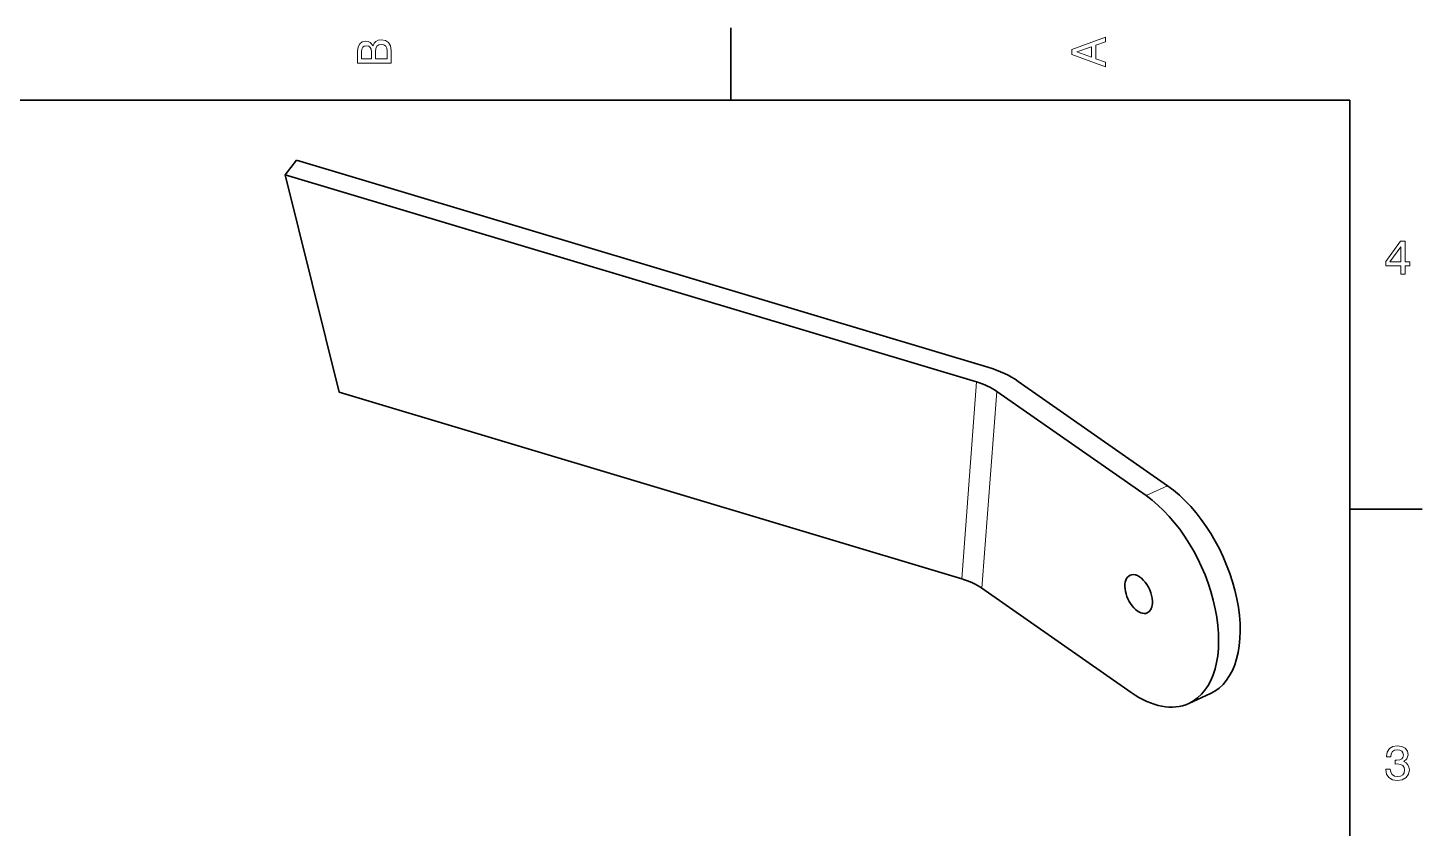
# Model space of a CAD drawing. Extents: x 0 to 297, y 0 to 210.
# Drawn here: x 149.7 to 294.5, y 124.4 to 207.5 of the extents above; entities that cross this region are included whole.
import ezdxf

# ---------------------------------------------------------------- set-up
doc = ezdxf.new("R2010")
doc.units = 0

msp = doc.modelspace()

# ---------------------------------------------------------------- linework, layer by layer
at = {"color": 7, "lineweight": 35, "ltscale": 0.1875}
for p, q in [((222.699997, 200), (222.699997, 207.5)), ((287, 157.5), (294.5, 157.5))]:
    msp.add_line(p, q, dxfattribs=at)
at = {"color": 7, "lineweight": 35}
for p, q in [((287, 200), (10, 200)), ((287, 10), (287, 200)), ((249.413376, 172.246429), (177.603333, 193.762405)), ((176.411285, 192.245331), (182.015961, 169.657593)), ((248.221313, 170.72934), (176.411285, 192.245331)), ((182.015961, 169.657593), (246.685547, 150.281052))]:
    msp.add_line(p, q, dxfattribs=at)
at = {"color": 7, "lineweight": 35, "ltscale": 0.048234}
msp.add_line((176.411285, 192.245331), (177.603333, 193.762405), dxfattribs=at)
at = {"color": 7, "lineweight": 13}
for p, q in [((248.221313, 170.72934), (246.685547, 150.281052)), ((250.319656, 169.74942), (248.78389, 149.301147))]:
    msp.add_line(p, q, dxfattribs=at)
at = {"color": 7, "lineweight": 35, "ltscale": 0.472903}
for p, q in [((250.319656, 169.74942), (265.827057, 158.917084)), ((252.560883, 170.77655), (268.068298, 159.944214)), ((264.29129, 138.468796), (248.78389, 149.301147))]:
    msp.add_line(p, q, dxfattribs=at)
at = {"color": 7, "lineweight": 13, "ltscale": 0.061635}
msp.add_line((268.068298, 159.944214), (265.827057, 158.917084), dxfattribs=at)
at = {"color": 7, "lineweight": 35, "ltscale": 0.061635}
msp.add_line((270.266754, 137.329346), (272.507996, 138.356476), dxfattribs=at)
at = {"color": 7, "lineweight": 13}
for points in [[(185.542007, 205.630417), (185.249496, 205.983429), (185.052811, 206.074219), (184.81073, 206.104477), (184.432495, 206.03891), (184.160156, 205.842224), (183.993729, 205.524506), (183.933212, 205.080704), (183.933212, 203.835022), (187.433212, 203.835022), (187.433212, 205.151306), (187.36261, 205.620331), (187.155838, 205.968307), (186.828018, 206.185165), (186.384216, 206.260818), (186.08667, 206.215424), (185.839554, 206.094391), (185.65799, 205.897705)], [(185.385666, 204.984879), (185.385666, 204.298996), (184.351807, 204.298996), (184.351807, 205.025223), (184.382065, 205.297562), (184.472839, 205.489197), (184.629181, 205.605194), (184.86116, 205.645538), (185.093155, 205.600143), (185.254532, 205.479111), (185.355408, 205.272339)], [(187.014618, 205.095825), (187.014618, 204.298996), (185.809296, 204.298996), (185.809296, 205.050446), (185.844589, 205.368164), (185.9505, 205.595108), (186.132065, 205.731277), (186.394302, 205.776657), (186.671692, 205.731277), (186.863327, 205.605194), (186.979324, 205.393372)], [(261.633209, 203.466858), (261.633209, 203.930847), (260.604401, 204.298996), (260.604401, 205.695969), (261.633209, 206.064133), (261.633209, 206.538193), (258.128174, 205.257217), (258.128174, 204.742798)], [(260.17572, 204.460388), (258.632477, 205), (260.17572, 205.539627)], [(292.277374, 181.916794), (292.731262, 181.916794), (292.731262, 182.784225), (293.23056, 182.784225), (293.23056, 183.187683), (292.731262, 183.187683), (292.731262, 185.341141), (292.272339, 185.341141), (290.739197, 183.228027), (290.739197, 182.784225), (292.277374, 182.784225)], [(291.162842, 183.187683), (292.277374, 184.756134), (292.277374, 183.187683)], [(290.729126, 130.51622), (290.729126, 130.480911), (290.809814, 129.996765), (291.046844, 129.633652), (291.420044, 129.401657), (291.914276, 129.315933), (292.438782, 129.401657), (292.832153, 129.623566), (293.08429, 129.976593), (293.175079, 130.430481), (293.134735, 130.728027), (293.023773, 130.970108), (292.842224, 131.156708), (292.600159, 131.292877), (292.927948, 131.565216), (293.043945, 131.998932), (292.968292, 132.392303), (292.751434, 132.68985), (292.398407, 132.87645), (291.914276, 132.942017), (291.460388, 132.861313), (291.112396, 132.63942), (290.885468, 132.286392), (290.809814, 131.817368), (290.809814, 131.782074), (291.258636, 131.782074), (291.299011, 132.104828), (291.430115, 132.336823), (291.641937, 132.478027), (291.939484, 132.528473), (292.201721, 132.488113), (292.393372, 132.382217), (292.509369, 132.210739), (292.554749, 131.97876), (292.509369, 131.731628), (292.388336, 131.565216), (292.176514, 131.46434), (291.889069, 131.434082), (291.692383, 131.439133), (291.692383, 131.04071), (291.939484, 131.050797), (292.257202, 131.005417), (292.494232, 130.884369), (292.635468, 130.687683), (292.685883, 130.430481), (292.630402, 130.13797), (292.484161, 129.921112), (292.252167, 129.784943), (291.944519, 129.739563), (291.626801, 129.789993), (291.394806, 129.941284), (291.248566, 130.183365), (291.193085, 130.51622)]]:
    msp.add_lwpolyline(points, close=True, dxfattribs=at)
at = {"color": 7, "lineweight": 35}
for centre, major_axis, ratio, start_param, end_param in [((245.837189, 167.695175), (8.974731, -0.674046), 0.572027, 0.7679492241, 1.2042815371), ((245.837189, 167.695175), (5.983154, -0.449364), 0.572027, 0.7679492241, 1.2042815371), ((267.300415, 149.720062), (5.207733, -11.363513), 0.569786, 6.2831584486, 8.6548671684), ((265.059174, 148.692932), (5.207733, -11.363513), 0.569786, 6.2831584486, 8.6548671684), ((265.059174, 148.692932), (0.895721, -1.954525), 0.569786, 3.1416291103, 6.2832217639), ((265.059174, 148.692932), (0.895721, -1.954525), 0.569786, 0.8008855345, 3.1416291103), ((244.301422, 147.246887), (5.983154, -0.449364), 0.572027, 0.7679492241, 1.2042815371), ((265.059174, 148.692932), (0.895721, -1.954525), 0.569786, 0.0000364568, 0.8008855345), ((265.059174, 148.692932), (5.207733, -11.363513), 0.569786, 5.5132745148, 6.2831584486)]:
    msp.add_ellipse(centre, major_axis=major_axis, ratio=ratio, start_param=start_param, end_param=end_param, dxfattribs=at)

doc.saveas('drawing.dxf')
